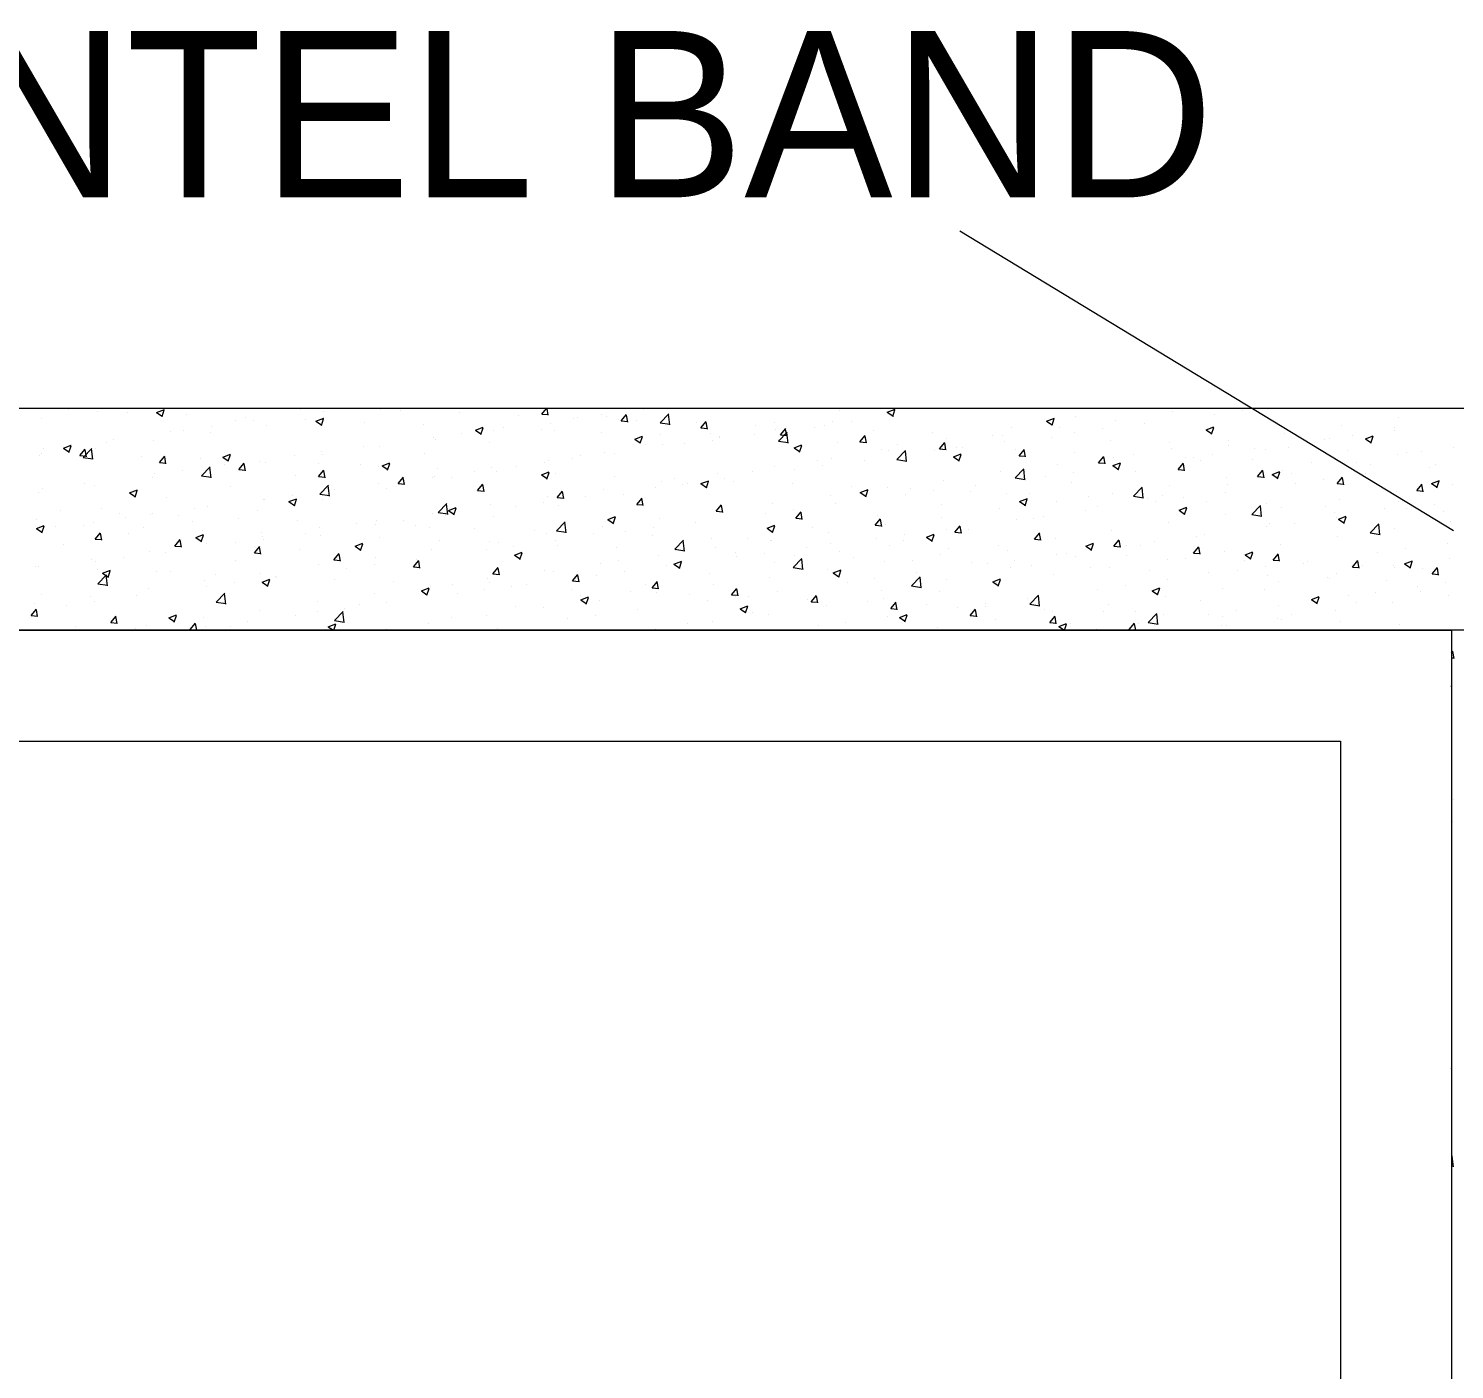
# Model space of a CAD drawing. Header units: metres. Extents: x -1560643 to -1560434, y 43491 to 43663.
# Drawn here: x -1560586.58 to -1560584.652, y 43506.552 to 43508.364 of the extents above; entities that cross this region are included whole.
import ezdxf

# ---------------------------------------------------------------- set-up
doc = ezdxf.new("R2010")
doc.units = ezdxf.units.M
doc.header["$LTSCALE"] = 750
doc.header["$MEASUREMENT"] = 0
doc.layers.get('0').update_dxf_attribs({"lineweight": 5})
doc.layers.add('BLK_1_FLR_0_DRINKING_WATER', color=7, linetype='Continuous', lineweight=5)
doc.styles.add('Romantic', font='GOTHIC.TTF')

# ---------------------------------------------------------------- blocks, each defined once
blk = doc.blocks.new('A$C52BB42CC')
for p, q in [((2279.317, 697.74), (2305.58, 681.796)), ((2362.94, 688.289), (2153.573, 688.289)), ((2257.063, 687.993), (2257.311, 688.289)), ((2257.411, 687.933), (2257.345, 688.289)), ((2264.61, 688.271), (2264.61, 688.271)), ((2300.888, 688.287), (2300.887, 688.289)), ((2230.423, 687.73), (2230.423, 687.73)), ((2231.867, 688.211), (2231.867, 688.211)), ((2233.404, 688.108), (2233.404, 688.108)), ((2235.017, 688.078), (2235.017, 688.078)), ((2236.566, 688.08), (2236.979, 688.239)), ((2236.566, 688.08), (2236.86, 687.882)), ((2236.855, 687.853), (2236.975, 688.21)), ((2238.167, 687.945), (2238.167, 687.945)), ((2240.762, 687.657), (2240.762, 687.657)), ((2241.318, 687.812), (2241.318, 687.812)), ((2241.709, 687.626), (2241.709, 687.626)), ((2244.204, 688.248), (2244.204, 688.248)), ((2244.468, 687.679), (2244.468, 687.679)), ((2245.047, 687.607), (2245.461, 687.766)), ((2245.047, 687.607), (2245.341, 687.409)), ((2245.336, 687.38), (2245.456, 687.737)), ((2245.436, 688.117), (2245.436, 688.117)), ((2245.474, 687.822), (2245.474, 687.822)), ((2247.618, 687.546), (2247.618, 687.546)), ((2248.504, 688.237), (2248.504, 688.237)), ((2249.524, 688.205), (2249.524, 688.205)), ((2252.675, 688.072), (2252.675, 688.072)), ((2255.825, 687.939), (2255.825, 687.939)), ((2257.063, 687.993), (2257.416, 687.963)), ((2258.763, 687.748), (2258.763, 687.748)), ((2258.975, 687.806), (2258.975, 687.806)), ((2260.24, 687.943), (2260.24, 687.943)), ((2260.489, 687.886), (2260.489, 687.886)), ((2261.169, 687.68), (2261.169, 687.68)), ((2261.296, 687.623), (2261.58, 687.962)), ((2261.296, 687.623), (2261.649, 687.592)), ((2261.644, 687.563), (2261.576, 687.933)), ((2262.126, 687.673), (2262.126, 687.673)), ((2262.475, 688.237), (2262.475, 688.237)), ((2263.36, 687.527), (2263.82, 688.006)), ((2263.36, 687.527), (2263.885, 687.445)), ((2263.88, 687.422), (2263.815, 687.982)), ((2265.276, 687.54), (2265.276, 687.54)), ((2265.529, 687.253), (2265.813, 687.592)), ((2265.877, 687.193), (2265.808, 687.563)), ((2269.466, 687.566), (2269.466, 687.566)), ((2272.558, 687.6), (2272.558, 687.6)), ((2272.908, 688.157), (2272.908, 688.157)), ((2273.567, 687.574), (2273.567, 687.574)), ((2275.45, 688.093), (2275.863, 688.252)), ((2275.45, 688.093), (2275.743, 687.895)), ((2275.589, 688.016), (2275.589, 688.016)), ((2275.738, 687.866), (2275.858, 688.223)), ((2275.802, 687.868), (2275.802, 687.868)), ((2283.931, 687.62), (2284.344, 687.779)), ((2283.931, 687.62), (2284.224, 687.422)), ((2284.219, 687.393), (2284.339, 687.75)), ((2285.486, 687.864), (2285.486, 687.864)), ((2287.574, 687.665), (2287.574, 687.665)), ((2290.639, 688.107), (2290.639, 688.107)), ((2292.855, 687.99), (2292.855, 687.99)), ((2294.333, 688.185), (2294.333, 688.185)), ((2302.673, 687.794), (2302.673, 687.794)), ((2237.321, 687.066), (2237.321, 687.066)), ((2237.997, 687.138), (2237.997, 687.138)), ((2239.428, 687.002), (2239.428, 687.002)), ((2239.474, 687.332), (2239.474, 687.332)), ((2242.409, 687.379), (2242.409, 687.379)), ((2250.769, 687.413), (2250.769, 687.413)), ((2251.323, 686.769), (2251.323, 686.769)), ((2252.801, 686.963), (2252.801, 686.963)), ((2253.529, 687.135), (2253.942, 687.293)), ((2253.529, 687.135), (2253.822, 686.937)), ((2253.817, 686.908), (2253.937, 687.264)), ((2253.919, 687.28), (2253.919, 687.28)), ((2254.478, 687.093), (2254.478, 687.093)), ((2255.036, 687.258), (2255.036, 687.258)), ((2257.069, 687.147), (2257.069, 687.147)), ((2257.508, 687.509), (2257.508, 687.509)), ((2257.727, 687.089), (2257.727, 687.089)), ((2260.22, 687.013), (2260.22, 687.013)), ((2262.01, 686.662), (2262.423, 686.821)), ((2262.298, 686.435), (2262.418, 686.792)), ((2263.37, 686.88), (2263.37, 686.88)), ((2265.529, 687.253), (2265.881, 687.222)), ((2266.024, 686.975), (2266.024, 686.975)), ((2266.512, 686.78), (2266.512, 686.78)), ((2268.362, 686.889), (2268.362, 686.889)), ((2268.426, 687.407), (2268.426, 687.407)), ((2269.493, 687.158), (2269.493, 687.158)), ((2269.659, 686.55), (2270.118, 687.029)), ((2269.762, 686.882), (2270.046, 687.221)), ((2269.762, 686.882), (2270.114, 686.852)), ((2270.11, 686.822), (2270.041, 687.192)), ((2270.178, 686.445), (2270.113, 687.006)), ((2271.577, 687.274), (2271.577, 687.274)), ((2272.089, 687.38), (2272.089, 687.38)), ((2273.995, 686.512), (2274.279, 686.851)), ((2274.342, 686.452), (2274.274, 686.822)), ((2274.727, 687.141), (2274.727, 687.141)), ((2277.877, 687.008), (2277.877, 687.008)), ((2281.028, 686.874), (2281.028, 686.874)), ((2281.563, 686.871), (2281.563, 686.871)), ((2282.045, 687.273), (2282.045, 687.273)), ((2284.593, 687.287), (2284.593, 687.287)), ((2285.416, 687.011), (2285.416, 687.011)), ((2286.893, 687.205), (2286.893, 687.205)), ((2289.128, 687.5), (2289.128, 687.5)), ((2292.412, 687.148), (2292.825, 687.306)), ((2292.412, 687.148), (2292.706, 686.95)), ((2292.701, 686.921), (2292.82, 687.277)), ((2296.578, 686.936), (2296.578, 686.936)), ((2299.643, 687.378), (2299.643, 687.378)), ((2300.22, 686.837), (2300.22, 686.837)), ((2300.893, 686.675), (2301.306, 686.834)), ((2301.182, 686.448), (2301.301, 686.805)), ((2302.451, 687.296), (2302.451, 687.296)), ((2302.455, 687.131), (2302.455, 687.131)), ((2230.557, 686.158), (2230.557, 686.158)), ((2231.608, 686.177), (2232.021, 686.335)), ((2231.608, 686.177), (2231.901, 685.979)), ((2231.896, 685.95), (2232.016, 686.306)), ((2232.034, 686.353), (2232.034, 686.353)), ((2232.484, 685.776), (2232.769, 686.115)), ((2232.651, 685.685), (2233.111, 686.164)), ((2232.832, 685.716), (2232.764, 686.086)), ((2233.171, 685.581), (2233.106, 686.141)), ((2233.333, 686.144), (2233.333, 686.144)), ((2233.879, 686.475), (2233.879, 686.475)), ((2234.269, 686.647), (2234.269, 686.647)), ((2236.398, 686.586), (2236.398, 686.586)), ((2247.596, 686.278), (2247.596, 686.278)), ((2248.432, 686.273), (2248.432, 686.273)), ((2251.413, 686.651), (2251.413, 686.651)), ((2254.285, 686.499), (2254.285, 686.499)), ((2262.01, 686.662), (2262.303, 686.464)), ((2262.583, 686.384), (2262.583, 686.384)), ((2263.482, 686.364), (2263.482, 686.364)), ((2264.65, 686.4), (2264.65, 686.4)), ((2266.127, 686.595), (2266.127, 686.595)), ((2266.52, 686.747), (2266.52, 686.747)), ((2269.659, 686.55), (2270.184, 686.468)), ((2269.671, 686.614), (2269.671, 686.614)), ((2270.491, 686.19), (2270.904, 686.348)), ((2270.491, 686.19), (2270.785, 685.992)), ((2270.78, 685.963), (2270.899, 686.319)), ((2272.821, 686.481), (2272.821, 686.481)), ((2273.995, 686.512), (2274.347, 686.481)), ((2275.162, 686.091), (2275.162, 686.091)), ((2275.517, 686.051), (2275.517, 686.051)), ((2275.957, 685.573), (2276.417, 686.052)), ((2275.971, 686.348), (2275.971, 686.348)), ((2276.477, 685.468), (2276.412, 686.029)), ((2277.976, 686.031), (2277.976, 686.031)), ((2278.227, 686.142), (2278.512, 686.481)), ((2278.227, 686.142), (2278.58, 686.111)), ((2278.498, 686.429), (2278.498, 686.429)), ((2278.575, 686.082), (2278.507, 686.452)), ((2278.603, 686.682), (2278.603, 686.682)), ((2279.122, 686.215), (2279.122, 686.215)), ((2279.454, 686.226), (2279.454, 686.226)), ((2281.689, 686.52), (2281.689, 686.52)), ((2282.272, 686.082), (2282.272, 686.082)), ((2282.46, 685.771), (2282.745, 686.11)), ((2282.808, 685.711), (2282.74, 686.081)), ((2284.178, 686.741), (2284.178, 686.741)), ((2287.328, 686.608), (2287.328, 686.608)), ((2290.479, 686.475), (2290.479, 686.475)), ((2290.567, 686.143), (2290.567, 686.143)), ((2293.597, 686.558), (2293.597, 686.558)), ((2293.629, 686.342), (2293.629, 686.342)), ((2295.015, 686.151), (2295.015, 686.151)), ((2295.568, 686.115), (2295.568, 686.115)), ((2296.78, 686.209), (2296.78, 686.209)), ((2298.742, 686.642), (2298.742, 686.642)), ((2299.009, 686.706), (2299.009, 686.706)), ((2299.93, 686.076), (2299.93, 686.076)), ((2300.893, 686.675), (2301.187, 686.477)), ((2303.865, 686.001), (2303.865, 686.001)), ((2305.582, 686.207), (2305.582, 686.207)), ((2230.352, 685.766), (2230.352, 685.766)), ((2230.437, 685.884), (2230.437, 685.884)), ((2232.484, 685.776), (2232.837, 685.745)), ((2232.599, 685.871), (2232.599, 685.871)), ((2232.651, 685.685), (2233.176, 685.604)), ((2235.749, 685.738), (2235.749, 685.738)), ((2236.717, 685.406), (2237.002, 685.745)), ((2236.717, 685.406), (2237.07, 685.375)), ((2237.065, 685.346), (2236.997, 685.716)), ((2238.899, 685.605), (2238.899, 685.605)), ((2240.089, 685.704), (2240.502, 685.863)), ((2240.089, 685.704), (2240.382, 685.506)), ((2240.157, 685.299), (2240.157, 685.299)), ((2240.378, 685.477), (2240.497, 685.834)), ((2240.95, 685.036), (2241.235, 685.375)), ((2241.298, 684.976), (2241.23, 685.346)), ((2242.05, 685.472), (2242.05, 685.472)), ((2242.337, 685.415), (2242.337, 685.415)), ((2243.884, 685.789), (2243.884, 685.789)), ((2245.2, 685.339), (2245.2, 685.339)), ((2245.361, 685.984), (2245.361, 685.984)), ((2245.402, 685.857), (2245.402, 685.857)), ((2247.402, 685.317), (2247.402, 685.317)), ((2248.57, 685.231), (2248.983, 685.39)), ((2248.859, 685.004), (2248.978, 685.361)), ((2250.844, 685.908), (2250.844, 685.908)), ((2257.21, 685.421), (2257.21, 685.421)), ((2257.436, 685.544), (2257.436, 685.544)), ((2258.688, 685.615), (2258.688, 685.615)), ((2259.141, 685.794), (2259.141, 685.794)), ((2260.417, 685.922), (2260.417, 685.922)), ((2260.923, 685.909), (2260.923, 685.909)), ((2271.72, 685.501), (2271.72, 685.501)), ((2272.014, 685.246), (2272.014, 685.246)), ((2272.487, 685.636), (2272.487, 685.636)), ((2274.249, 685.541), (2274.249, 685.541)), ((2275.957, 685.573), (2276.482, 685.492)), ((2278.972, 685.717), (2279.385, 685.875)), ((2278.972, 685.717), (2279.266, 685.519)), ((2279.261, 685.49), (2279.381, 685.846)), ((2282.46, 685.771), (2282.813, 685.741)), ((2284.521, 685.322), (2284.521, 685.322)), ((2285.422, 685.949), (2285.422, 685.949)), ((2286.693, 685.401), (2286.978, 685.74)), ((2286.693, 685.401), (2287.046, 685.37)), ((2287.041, 685.341), (2286.973, 685.711)), ((2287.453, 685.244), (2287.867, 685.403)), ((2287.453, 685.244), (2287.747, 685.046)), ((2287.502, 685.7), (2287.502, 685.7)), ((2287.742, 685.017), (2287.862, 685.374)), ((2288.573, 685.815), (2288.573, 685.815)), ((2290.926, 685.031), (2291.211, 685.37)), ((2291.274, 684.971), (2291.206, 685.341)), ((2291.303, 685.663), (2291.303, 685.663)), ((2291.723, 685.682), (2291.723, 685.682)), ((2292.126, 685.524), (2292.126, 685.524)), ((2292.78, 685.857), (2292.78, 685.857)), ((2294.873, 685.549), (2294.873, 685.549)), ((2298.024, 685.416), (2298.024, 685.416)), ((2299.571, 685.414), (2299.571, 685.414)), ((2300.424, 685.41), (2300.424, 685.41)), ((2301.174, 685.283), (2301.174, 685.283)), ((2302.601, 685.829), (2302.601, 685.829)), ((2303.08, 685.943), (2303.08, 685.943)), ((2304.629, 685.294), (2304.629, 685.294)), ((2236.326, 684.622), (2236.326, 684.622)), ((2236.444, 684.81), (2236.444, 684.81)), ((2237.921, 685.005), (2237.921, 685.005)), ((2238.95, 684.708), (2239.409, 685.187)), ((2238.95, 684.708), (2239.475, 684.627)), ((2239.356, 685.037), (2239.356, 685.037)), ((2239.469, 684.604), (2239.404, 685.164)), ((2240.95, 685.036), (2241.303, 685.005)), ((2243.96, 684.726), (2243.96, 684.726)), ((2245.183, 684.665), (2245.468, 685.004)), ((2245.183, 684.665), (2245.536, 684.634)), ((2245.531, 684.605), (2245.463, 684.975)), ((2248.35, 685.206), (2248.35, 685.206)), ((2248.57, 685.231), (2248.864, 685.033)), ((2249.416, 684.295), (2249.7, 684.634)), ((2249.764, 684.235), (2249.696, 684.605)), ((2251.248, 684.636), (2251.248, 684.636)), ((2251.341, 684.686), (2251.341, 684.686)), ((2251.501, 685.073), (2251.501, 685.073)), ((2252.258, 684.612), (2252.258, 684.612)), ((2253.483, 684.93), (2253.483, 684.93)), ((2254.406, 685.129), (2254.406, 685.129)), ((2254.651, 684.94), (2254.651, 684.94)), ((2255.699, 685.203), (2255.699, 685.203)), ((2257.051, 684.759), (2257.464, 684.917)), ((2257.051, 684.759), (2257.345, 684.561)), ((2257.34, 684.532), (2257.46, 684.888)), ((2257.801, 684.806), (2257.801, 684.806)), ((2260.952, 684.673), (2260.952, 684.673)), ((2264.102, 684.54), (2264.102, 684.54)), ((2266.441, 684.815), (2266.441, 684.815)), ((2266.81, 684.561), (2266.81, 684.561)), ((2268.278, 684.91), (2268.278, 684.91)), ((2269.422, 685.193), (2269.422, 685.193)), ((2270.537, 685.052), (2270.537, 685.052)), ((2281.491, 684.907), (2281.491, 684.907)), ((2282.255, 684.596), (2282.715, 685.075)), ((2282.255, 684.596), (2282.78, 684.515)), ((2282.775, 684.492), (2282.71, 685.052)), ((2283.863, 684.683), (2283.863, 684.683)), ((2285.341, 684.878), (2285.341, 684.878)), ((2287.576, 685.172), (2287.576, 685.172)), ((2288.684, 684.933), (2288.684, 684.933)), ((2290.926, 685.031), (2291.279, 685)), ((2293.525, 684.594), (2293.525, 684.594)), ((2295.159, 684.66), (2295.444, 684.999)), ((2295.159, 684.66), (2295.512, 684.63)), ((2295.507, 684.6), (2295.439, 684.97)), ((2295.935, 684.772), (2296.348, 684.93)), ((2295.935, 684.772), (2296.228, 684.574)), ((2296.223, 684.545), (2296.343, 684.901)), ((2296.506, 684.971), (2296.506, 684.971)), ((2296.982, 684.819), (2296.982, 684.819)), ((2298.667, 684.509), (2298.667, 684.509)), ((2299.392, 684.29), (2299.676, 684.629)), ((2299.74, 684.23), (2299.672, 684.6)), ((2300.902, 684.803), (2300.902, 684.803)), ((2304.325, 685.15), (2304.325, 685.15)), ((2230.28, 683.801), (2230.28, 683.801)), ((2230.482, 684.025), (2230.482, 684.025)), ((2232.717, 684.319), (2232.717, 684.319)), ((2233.261, 684.179), (2233.261, 684.179)), ((2235.13, 683.801), (2235.544, 683.959)), ((2235.13, 683.801), (2235.424, 683.603)), ((2235.419, 683.574), (2235.539, 683.93)), ((2240.519, 684.136), (2240.519, 684.136)), ((2245.248, 683.731), (2245.708, 684.21)), ((2245.248, 683.731), (2245.773, 683.65)), ((2245.33, 683.893), (2245.33, 683.893)), ((2245.768, 683.627), (2245.702, 684.187)), ((2246.044, 683.951), (2246.044, 683.951)), ((2248.36, 684.308), (2248.36, 684.308)), ((2248.816, 684.021), (2248.816, 684.021)), ((2249.416, 684.295), (2249.769, 684.264)), ((2249.771, 684.441), (2249.771, 684.441)), ((2253.649, 683.925), (2253.933, 684.264)), ((2253.649, 683.925), (2254.002, 683.894)), ((2253.997, 683.865), (2253.929, 684.235)), ((2257.882, 683.554), (2258.166, 683.893)), ((2258.23, 683.494), (2258.161, 683.864)), ((2260.345, 683.957), (2260.345, 683.957)), ((2261.395, 683.728), (2261.395, 683.728)), ((2263.097, 684.073), (2263.097, 684.073)), ((2263.411, 684.4), (2263.411, 684.4)), ((2264.575, 684.267), (2264.575, 684.267)), ((2264.837, 684.319), (2264.837, 684.319)), ((2265.532, 684.286), (2265.946, 684.445)), ((2265.532, 684.286), (2265.826, 684.088)), ((2265.821, 684.059), (2265.941, 684.416)), ((2267.252, 684.407), (2267.252, 684.407)), ((2270.403, 684.274), (2270.403, 684.274)), ((2273.553, 684.141), (2273.553, 684.141)), ((2274.014, 683.813), (2274.427, 683.972)), ((2274.014, 683.813), (2274.307, 683.615)), ((2274.302, 683.586), (2274.422, 683.943)), ((2275.445, 684.087), (2275.445, 684.087)), ((2276.703, 684.008), (2276.703, 684.008)), ((2277.901, 683.898), (2277.901, 683.898)), ((2278.426, 684.464), (2278.426, 684.464)), ((2279.854, 683.875), (2279.854, 683.875)), ((2280.136, 684.193), (2280.136, 684.193)), ((2281.801, 683.752), (2281.801, 683.752)), ((2283.004, 683.742), (2283.004, 683.742)), ((2285.243, 684.343), (2285.243, 684.343)), ((2287.43, 683.736), (2287.43, 683.736)), ((2288.554, 683.619), (2289.013, 684.098)), ((2289.073, 683.515), (2289.008, 684.075)), ((2290.495, 684.178), (2290.495, 684.178)), ((2293.463, 683.824), (2293.463, 683.824)), ((2293.54, 684.228), (2293.54, 684.228)), ((2297.19, 684.314), (2297.19, 684.314)), ((2299.392, 684.29), (2299.745, 684.259)), ((2302.53, 683.865), (2302.53, 683.865)), ((2303.625, 683.92), (2303.909, 684.259)), ((2303.625, 683.92), (2303.978, 683.889)), ((2303.973, 683.86), (2303.905, 684.23)), ((2304.416, 684.299), (2304.829, 684.458)), ((2304.416, 684.299), (2304.709, 684.101)), ((2304.704, 684.072), (2304.824, 684.429)), ((2305.511, 684.243), (2305.511, 684.243)), ((2237.077, 683.545), (2237.077, 683.545)), ((2238.604, 682.971), (2238.604, 682.971)), ((2239.284, 683.073), (2239.284, 683.073)), ((2242.265, 683.45), (2242.265, 683.45)), ((2242.331, 683.462), (2242.331, 683.462)), ((2243.611, 683.328), (2244.025, 683.487)), ((2243.611, 683.328), (2243.905, 683.13)), ((2243.808, 683.656), (2243.808, 683.656)), ((2243.9, 683.101), (2244.02, 683.458)), ((2245.374, 683.431), (2245.374, 683.431)), ((2251.546, 682.755), (2252.006, 683.234)), ((2252.066, 682.65), (2252.001, 683.211)), ((2252.093, 682.855), (2252.506, 683.014)), ((2252.381, 682.628), (2252.501, 682.985)), ((2254.335, 683.164), (2254.335, 683.164)), ((2255.658, 683.093), (2255.658, 683.093)), ((2257.135, 683.288), (2257.135, 683.288)), ((2257.365, 683.58), (2257.365, 683.58)), ((2257.882, 683.554), (2258.234, 683.523)), ((2257.953, 683.138), (2257.953, 683.138)), ((2259.37, 683.582), (2259.37, 683.582)), ((2262.115, 683.184), (2262.399, 683.523)), ((2262.115, 683.184), (2262.467, 683.153)), ((2262.463, 683.124), (2262.394, 683.494)), ((2266.348, 682.814), (2266.632, 683.153)), ((2266.695, 682.754), (2266.627, 683.124)), ((2269.35, 683.229), (2269.35, 683.229)), ((2272.415, 683.671), (2272.415, 683.671)), ((2272.697, 683.213), (2272.697, 683.213)), ((2276.424, 683.704), (2276.424, 683.704)), ((2278.36, 683.161), (2278.36, 683.161)), ((2282.495, 683.341), (2282.908, 683.499)), ((2282.495, 683.341), (2282.788, 683.143)), ((2282.784, 683.114), (2282.903, 683.47)), ((2284.449, 683.358), (2284.449, 683.358)), ((2286.154, 683.608), (2286.154, 683.608)), ((2286.657, 683.047), (2286.657, 683.047)), ((2288.554, 683.619), (2289.079, 683.538)), ((2289.305, 683.475), (2289.305, 683.475)), ((2289.75, 683.335), (2289.75, 683.335)), ((2290.099, 683.638), (2290.099, 683.638)), ((2290.976, 682.868), (2291.389, 683.027)), ((2291.228, 683.53), (2291.228, 683.53)), ((2291.265, 682.641), (2291.384, 682.998)), ((2292.455, 683.342), (2292.455, 683.342)), ((2294.852, 682.643), (2295.312, 683.122)), ((2295.372, 682.538), (2295.306, 683.098)), ((2295.605, 683.209), (2295.605, 683.209)), ((2296.434, 683.007), (2296.434, 683.007)), ((2298.756, 683.076), (2298.756, 683.076)), ((2299.5, 683.449), (2299.5, 683.449)), ((2302.677, 683.345), (2302.677, 683.345)), ((2303.077, 682.966), (2303.077, 682.966)), ((2304.554, 683.161), (2304.554, 683.161)), ((2230.194, 682.363), (2230.194, 682.363)), ((2231.449, 682.856), (2231.449, 682.856)), ((2233.189, 682.215), (2233.189, 682.215)), ((2233.635, 682.954), (2233.635, 682.954)), ((2234.6, 682.723), (2234.6, 682.723)), ((2234.892, 682.482), (2234.892, 682.482)), ((2236.254, 682.657), (2236.254, 682.657)), ((2236.369, 682.677), (2236.369, 682.677)), ((2237.75, 682.589), (2237.75, 682.589)), ((2238.491, 682.249), (2238.491, 682.249)), ((2240.9, 682.456), (2240.9, 682.456)), ((2241.933, 682.84), (2241.933, 682.84)), ((2244.051, 682.323), (2244.051, 682.323)), ((2248.289, 682.344), (2248.289, 682.344)), ((2249.696, 682.308), (2249.696, 682.308)), ((2251.269, 682.722), (2251.269, 682.722)), ((2251.546, 682.755), (2252.071, 682.673)), ((2251.931, 682.602), (2251.931, 682.602)), ((2252.093, 682.855), (2252.386, 682.657)), ((2254.512, 682.547), (2254.512, 682.547)), ((2257.845, 681.778), (2258.304, 682.257)), ((2258.364, 681.673), (2258.299, 682.234)), ((2260.574, 682.383), (2260.987, 682.541)), ((2260.574, 682.383), (2260.867, 682.185)), ((2260.863, 682.156), (2260.982, 682.512)), ((2263.339, 682.435), (2263.339, 682.435)), ((2265.257, 682.234), (2265.257, 682.234)), ((2266.348, 682.814), (2266.7, 682.783)), ((2266.369, 682.851), (2266.369, 682.851)), ((2268.984, 682.724), (2268.984, 682.724)), ((2270.462, 682.919), (2270.462, 682.919)), ((2270.58, 682.443), (2270.865, 682.782)), ((2270.58, 682.443), (2270.933, 682.413)), ((2270.928, 682.383), (2270.86, 682.753)), ((2274.813, 682.073), (2275.098, 682.412)), ((2274.918, 682.57), (2274.918, 682.57)), ((2275.161, 682.013), (2275.093, 682.383)), ((2278.354, 682.5), (2278.354, 682.5)), ((2281.419, 682.942), (2281.419, 682.942)), ((2282.311, 682.356), (2282.311, 682.356)), ((2283.215, 682.456), (2283.215, 682.456)), ((2283.788, 682.55), (2283.788, 682.55)), ((2286.023, 682.844), (2286.023, 682.844)), ((2290.424, 682.214), (2290.424, 682.214)), ((2290.976, 682.868), (2291.27, 682.67)), ((2293.454, 682.629), (2293.454, 682.629)), ((2294.852, 682.643), (2295.377, 682.561)), ((2299.236, 682.754), (2299.236, 682.754)), ((2299.35, 682.476), (2299.35, 682.476)), ((2299.457, 682.396), (2299.87, 682.554)), ((2299.457, 682.396), (2299.751, 682.198)), ((2299.746, 682.169), (2299.866, 682.525)), ((2301.906, 682.943), (2301.906, 682.943)), ((2305.056, 682.81), (2305.056, 682.81)), ((2305.439, 682.278), (2305.439, 682.278)), ((2230.172, 681.897), (2230.585, 682.056)), ((2230.172, 681.897), (2230.465, 681.699)), ((2230.208, 681.837), (2230.208, 681.837)), ((2230.46, 681.67), (2230.58, 682.027)), ((2231.164, 681.992), (2231.164, 681.992)), ((2232.694, 682.063), (2232.694, 682.063)), ((2233.303, 681.337), (2233.588, 681.676)), ((2233.651, 681.277), (2233.583, 681.647)), ((2235.049, 681.658), (2235.049, 681.658)), ((2235.844, 681.93), (2235.844, 681.93)), ((2238.653, 681.425), (2239.066, 681.583)), ((2238.942, 681.198), (2239.061, 681.554)), ((2238.994, 681.797), (2238.994, 681.797)), ((2242.145, 681.664), (2242.145, 681.664)), ((2242.193, 681.486), (2242.193, 681.486)), ((2244.491, 681.623), (2244.491, 681.623)), ((2245.259, 681.928), (2245.259, 681.928)), ((2245.295, 681.53), (2245.295, 681.53)), ((2247.201, 682.19), (2247.201, 682.19)), ((2248.218, 682.114), (2248.218, 682.114)), ((2250.351, 682.057), (2250.351, 682.057)), ((2251.07, 681.956), (2251.07, 681.956)), ((2253.502, 681.924), (2253.502, 681.924)), ((2256.652, 681.791), (2256.652, 681.791)), ((2257.293, 681.615), (2257.293, 681.615)), ((2257.845, 681.778), (2258.369, 681.696)), ((2259.802, 681.658), (2259.802, 681.658)), ((2260.274, 681.993), (2260.274, 681.993)), ((2261.545, 681.745), (2261.545, 681.745)), ((2262.953, 681.525), (2262.953, 681.525)), ((2263.022, 681.939), (2263.022, 681.939)), ((2269.055, 681.91), (2269.468, 682.069)), ((2269.055, 681.91), (2269.349, 681.712)), ((2269.344, 681.683), (2269.463, 682.04)), ((2271.476, 681.979), (2271.476, 681.979)), ((2272.343, 681.706), (2272.343, 681.706)), ((2274.813, 682.073), (2275.166, 682.042)), ((2275.373, 682.122), (2275.373, 682.122)), ((2276.349, 681.571), (2276.349, 681.571)), ((2277.536, 681.437), (2277.949, 681.596)), ((2277.825, 681.21), (2277.945, 681.567)), ((2278.584, 681.865), (2278.584, 681.865)), ((2279.046, 681.703), (2279.331, 682.042)), ((2279.046, 681.703), (2279.399, 681.672)), ((2279.394, 681.643), (2279.326, 682.013)), ((2279.774, 681.865), (2279.774, 681.865)), ((2283.279, 681.332), (2283.564, 681.671)), ((2283.627, 681.272), (2283.559, 681.642)), ((2287.358, 681.771), (2287.358, 681.771)), ((2291.91, 681.496), (2291.91, 681.496)), ((2292.352, 681.572), (2292.352, 681.572)), ((2295.637, 681.987), (2295.637, 681.987)), ((2295.794, 682.163), (2295.794, 682.163)), ((2297.115, 682.181), (2297.115, 682.181)), ((2299.428, 681.485), (2299.428, 681.485)), ((2301.15, 681.666), (2301.61, 682.145)), ((2301.15, 681.666), (2301.675, 681.584)), ((2301.67, 681.561), (2301.605, 682.122)), ((2302.458, 681.9), (2302.458, 681.9)), ((2231.608, 681.067), (2231.608, 681.067)), ((2233.303, 681.337), (2233.656, 681.306)), ((2236.182, 680.692), (2236.182, 680.692)), ((2237.536, 680.967), (2237.821, 681.306)), ((2237.536, 680.967), (2237.889, 680.936)), ((2237.884, 680.907), (2237.816, 681.277)), ((2238.653, 681.425), (2238.946, 681.227)), ((2239.212, 681.108), (2239.212, 681.108)), ((2240.779, 681.134), (2240.779, 681.134)), ((2241.769, 680.597), (2242.053, 680.936)), ((2242.117, 680.537), (2242.049, 680.907)), ((2242.256, 681.329), (2242.256, 681.329)), ((2244.187, 680.775), (2244.187, 680.775)), ((2247.134, 680.952), (2247.547, 681.111)), ((2247.134, 680.952), (2247.428, 680.754)), ((2247.423, 680.725), (2247.542, 681.082)), ((2247.628, 681.365), (2247.628, 681.365)), ((2248.445, 681.397), (2248.445, 681.397)), ((2251.198, 680.757), (2251.198, 680.757)), ((2251.596, 681.264), (2251.596, 681.264)), ((2254.105, 680.765), (2254.105, 680.765)), ((2254.263, 681.199), (2254.263, 681.199)), ((2254.746, 681.131), (2254.746, 681.131)), ((2255.583, 680.96), (2255.583, 680.96)), ((2257.818, 681.254), (2257.818, 681.254)), ((2257.896, 680.998), (2257.896, 680.998)), ((2261.047, 680.865), (2261.047, 680.865)), ((2264.143, 680.801), (2264.603, 681.28)), ((2264.143, 680.801), (2264.668, 680.72)), ((2264.197, 680.732), (2264.197, 680.732)), ((2264.593, 680.798), (2264.593, 680.798)), ((2264.663, 680.696), (2264.597, 681.257)), ((2266.103, 681.391), (2266.103, 681.391)), ((2266.297, 680.886), (2266.297, 680.886)), ((2268.035, 681.389), (2268.035, 681.389)), ((2269.253, 681.258), (2269.253, 681.258)), ((2269.278, 681.264), (2269.278, 681.264)), ((2271.144, 680.885), (2271.144, 680.885)), ((2272.404, 681.125), (2272.404, 681.125)), ((2272.89, 680.684), (2272.89, 680.684)), ((2274.871, 681.376), (2274.871, 681.376)), ((2275.554, 680.992), (2275.554, 680.992)), ((2276.332, 681.274), (2276.332, 681.274)), ((2277.536, 681.437), (2277.83, 681.239)), ((2278.704, 680.859), (2278.704, 680.859)), ((2281.347, 680.978), (2281.347, 680.978)), ((2281.855, 680.726), (2281.855, 680.726)), ((2283.279, 681.332), (2283.632, 681.302)), ((2284.378, 681.393), (2284.378, 681.393)), ((2286.017, 680.965), (2286.431, 681.123)), ((2286.017, 680.965), (2286.311, 680.767)), ((2286.306, 680.738), (2286.426, 681.094)), ((2287.512, 680.962), (2287.797, 681.301)), ((2287.512, 680.962), (2287.865, 680.931)), ((2287.86, 680.902), (2287.792, 681.272)), ((2288.198, 681.007), (2288.198, 681.007)), ((2288.911, 680.982), (2288.911, 680.982)), ((2289.675, 681.202), (2289.675, 681.202)), ((2291.745, 680.592), (2292.029, 680.931)), ((2292.093, 680.532), (2292.025, 680.902)), ((2296.363, 681.042), (2296.363, 681.042)), ((2303.002, 680.833), (2303.002, 680.833)), ((2305.237, 681.127), (2305.237, 681.127)), ((2233.117, 680.25), (2233.117, 680.25)), ((2233.339, 680.155), (2233.339, 680.155)), ((2234.816, 680.349), (2234.816, 680.349)), ((2237.052, 680.644), (2237.052, 680.644)), ((2240.745, 680.184), (2240.745, 680.184)), ((2241.769, 680.597), (2242.122, 680.566)), ((2245.187, 679.964), (2245.187, 679.964)), ((2246.002, 680.226), (2246.286, 680.565)), ((2246.002, 680.226), (2246.355, 680.195)), ((2246.35, 680.166), (2246.282, 680.536)), ((2248.143, 679.981), (2248.143, 679.981)), ((2248.217, 680.379), (2248.217, 680.379)), ((2250.235, 679.856), (2250.519, 680.195)), ((2250.378, 680.275), (2250.378, 680.275)), ((2250.583, 679.796), (2250.514, 680.166)), ((2255.615, 680.479), (2256.029, 680.638)), ((2255.615, 680.479), (2255.909, 680.281)), ((2255.904, 680.252), (2256.024, 680.609)), ((2260.202, 680.028), (2260.202, 680.028)), ((2261.151, 680.207), (2261.151, 680.207)), ((2263.267, 680.471), (2263.267, 680.471)), ((2264.097, 680.007), (2264.51, 680.165)), ((2264.097, 680.007), (2264.39, 679.809)), ((2264.385, 679.78), (2264.505, 680.136)), ((2267.347, 680.599), (2267.347, 680.599)), ((2267.432, 680.397), (2267.432, 680.397)), ((2268.909, 680.591), (2268.909, 680.591)), ((2269.449, 680.093), (2269.449, 680.093)), ((2270.441, 679.824), (2270.901, 680.303)), ((2270.498, 680.466), (2270.498, 680.466)), ((2270.961, 679.72), (2270.896, 680.28)), ((2273.648, 680.333), (2273.648, 680.333)), ((2275.301, 680.157), (2275.301, 680.157)), ((2276.798, 680.199), (2276.798, 680.199)), ((2278.282, 680.535), (2278.282, 680.535)), ((2279.949, 680.066), (2279.949, 680.066)), ((2280.758, 680.028), (2280.758, 680.028)), ((2282.236, 680.222), (2282.236, 680.222)), ((2283.099, 679.933), (2283.099, 679.933)), ((2284.471, 680.517), (2284.471, 680.517)), ((2285.005, 680.593), (2285.005, 680.593)), ((2285.469, 680.391), (2285.469, 680.391)), ((2288.155, 680.46), (2288.155, 680.46)), ((2290.352, 680.249), (2290.352, 680.249)), ((2291.306, 680.327), (2291.306, 680.327)), ((2291.745, 680.592), (2292.098, 680.561)), ((2293.382, 680.664), (2293.382, 680.664)), ((2294.456, 680.193), (2294.456, 680.193)), ((2294.499, 680.492), (2294.912, 680.651)), ((2294.499, 680.492), (2294.792, 680.294)), ((2294.787, 680.265), (2294.907, 680.622)), ((2295.978, 680.221), (2296.262, 680.56)), ((2295.978, 680.221), (2296.331, 680.191)), ((2296.326, 680.161), (2296.258, 680.531)), ((2297.607, 680.06), (2297.607, 680.06)), ((2297.797, 680.148), (2297.797, 680.148)), ((2300.211, 679.851), (2300.495, 680.19)), ((2300.559, 679.791), (2300.49, 680.161)), ((2300.757, 679.927), (2300.757, 679.927)), ((2301.524, 680.639), (2301.524, 680.639)), ((2302.386, 679.936), (2302.386, 679.936)), ((2302.98, 680.02), (2303.393, 680.178)), ((2302.98, 680.02), (2303.273, 679.822)), ((2303.269, 679.792), (2303.388, 680.149)), ((2305.367, 680.314), (2305.367, 680.314)), ((2230.136, 679.872), (2230.136, 679.872)), ((2230.275, 679.856), (2230.275, 679.856)), ((2233.426, 679.723), (2233.426, 679.723)), ((2233.434, 678.959), (2233.893, 679.439)), ((2233.694, 679.521), (2234.108, 679.68)), ((2233.694, 679.521), (2233.988, 679.323)), ((2233.953, 678.855), (2233.888, 679.415)), ((2233.983, 679.294), (2234.103, 679.651)), ((2236.576, 679.59), (2236.576, 679.59)), ((2237.303, 679.593), (2237.303, 679.593)), ((2239.726, 679.457), (2239.726, 679.457)), ((2242.122, 679.521), (2242.122, 679.521)), ((2242.176, 679.048), (2242.589, 679.207)), ((2242.464, 678.822), (2242.584, 679.178)), ((2242.877, 679.323), (2242.877, 679.323)), ((2242.939, 679.295), (2242.939, 679.295)), ((2246.027, 679.19), (2246.027, 679.19)), ((2246.666, 679.786), (2246.666, 679.786)), ((2250.235, 679.856), (2250.588, 679.825)), ((2254.191, 679.235), (2254.191, 679.235)), ((2254.468, 679.486), (2254.752, 679.825)), ((2254.468, 679.486), (2254.82, 679.455)), ((2254.816, 679.426), (2254.747, 679.796)), ((2257.221, 679.65), (2257.221, 679.65)), ((2257.71, 679.616), (2257.71, 679.616)), ((2258.701, 679.115), (2258.985, 679.454)), ((2259.049, 679.055), (2258.98, 679.425)), ((2259.992, 679.417), (2259.992, 679.417)), ((2261.47, 679.612), (2261.47, 679.612)), ((2263.705, 679.906), (2263.705, 679.906)), ((2266.007, 679.502), (2266.007, 679.502)), ((2269.206, 679.299), (2269.206, 679.299)), ((2270.441, 679.824), (2270.966, 679.743)), ((2272.271, 679.742), (2272.271, 679.742)), ((2272.578, 679.534), (2272.991, 679.693)), ((2272.578, 679.534), (2272.871, 679.336)), ((2272.866, 679.307), (2272.986, 679.664)), ((2274.796, 679.243), (2274.796, 679.243)), ((2276.739, 678.847), (2277.199, 679.326)), ((2277.031, 679.537), (2277.031, 679.537)), ((2277.259, 678.743), (2277.194, 679.303)), ((2278.586, 679.209), (2278.586, 679.209)), ((2281.059, 679.061), (2281.472, 679.22)), ((2281.348, 678.834), (2281.467, 679.191)), ((2282.027, 679.8), (2282.027, 679.8)), ((2284.306, 679.429), (2284.306, 679.429)), ((2286.249, 679.8), (2286.249, 679.8)), ((2287.287, 679.806), (2287.287, 679.806)), ((2289.4, 679.667), (2289.4, 679.667)), ((2290.358, 679.169), (2290.358, 679.169)), ((2292.55, 679.534), (2292.55, 679.534)), ((2294.085, 679.659), (2294.085, 679.659)), ((2295.562, 679.854), (2295.562, 679.854)), ((2295.7, 679.401), (2295.7, 679.401)), ((2298.851, 679.268), (2298.851, 679.268)), ((2298.992, 679.233), (2298.992, 679.233)), ((2299.356, 679.52), (2299.356, 679.52)), ((2300.211, 679.851), (2300.563, 679.82)), ((2302.434, 679.823), (2302.434, 679.823)), ((2303.907, 679.794), (2303.907, 679.794)), ((2304.444, 679.481), (2304.728, 679.82)), ((2304.444, 679.481), (2304.796, 679.45)), ((2304.792, 679.421), (2304.723, 679.791)), ((2230.42, 678.411), (2230.42, 678.411)), ((2233.434, 678.96), (2233.959, 678.878)), ((2233.862, 679.002), (2233.862, 679.002)), ((2236.111, 678.728), (2236.111, 678.728)), ((2239.141, 679.143), (2239.141, 679.143)), ((2239.226, 678.807), (2239.226, 678.807)), ((2239.732, 677.983), (2240.192, 678.462)), ((2240.252, 677.878), (2240.187, 678.439)), ((2240.703, 679.001), (2240.703, 679.001)), ((2242.176, 679.048), (2242.469, 678.85)), ((2248.145, 678.415), (2248.145, 678.415)), ((2249.177, 679.057), (2249.177, 679.057)), ((2250.657, 678.576), (2251.07, 678.734)), ((2250.657, 678.576), (2250.95, 678.378)), ((2250.826, 678.435), (2250.826, 678.435)), ((2250.945, 678.349), (2251.065, 678.706)), ((2251.126, 678.792), (2251.126, 678.792)), ((2252.328, 678.924), (2252.328, 678.924)), ((2252.553, 678.438), (2252.553, 678.438)), ((2254.03, 678.632), (2254.03, 678.632)), ((2254.268, 679.026), (2254.268, 679.026)), ((2255.478, 678.791), (2255.478, 678.791)), ((2256.265, 678.927), (2256.265, 678.927)), ((2258.628, 678.658), (2258.628, 678.658)), ((2258.701, 679.115), (2259.053, 679.084)), ((2261.779, 678.525), (2261.779, 678.525)), ((2262.565, 678.911), (2262.565, 678.911)), ((2262.933, 678.745), (2263.218, 679.084)), ((2262.933, 678.745), (2263.286, 678.714)), ((2263.195, 678.506), (2263.195, 678.506)), ((2263.281, 678.685), (2263.213, 679.055)), ((2266.225, 678.922), (2266.225, 678.922)), ((2267.166, 678.375), (2267.451, 678.714)), ((2267.514, 678.315), (2267.446, 678.685)), ((2269.592, 678.558), (2269.592, 678.558)), ((2273.319, 679.049), (2273.319, 679.049)), ((2275.144, 678.618), (2275.144, 678.618)), ((2276.739, 678.847), (2277.264, 678.766)), ((2278.211, 678.571), (2278.211, 678.571)), ((2281.059, 679.061), (2281.352, 678.863)), ((2281.276, 679.013), (2281.276, 679.013)), ((2286.645, 678.68), (2286.645, 678.68)), ((2288.123, 678.874), (2288.123, 678.874)), ((2289.54, 678.589), (2289.953, 678.747)), ((2289.54, 678.589), (2289.834, 678.391)), ((2289.829, 678.362), (2289.948, 678.718)), ((2293.31, 678.7), (2293.31, 678.7)), ((2295.55, 678.642), (2295.55, 678.642)), ((2296.291, 679.078), (2296.291, 679.078)), ((2301.449, 678.506), (2301.449, 678.506)), ((2302.001, 679.135), (2302.001, 679.135)), ((2303.684, 678.8), (2303.684, 678.8)), ((2303.848, 678.528), (2303.848, 678.528)), ((2305.152, 679.001), (2305.152, 679.001)), ((2230.065, 677.908), (2230.065, 677.908)), ((2231.787, 677.827), (2231.787, 677.827)), ((2233.046, 678.285), (2233.046, 678.285)), ((2233.264, 678.022), (2233.264, 678.022)), ((2235.499, 678.316), (2235.499, 678.316)), ((2239.732, 677.983), (2240.257, 677.901)), ((2245.115, 677.999), (2245.115, 677.999)), ((2246.591, 677.653), (2246.591, 677.653)), ((2247.385, 677.844), (2247.385, 677.844)), ((2248.826, 677.947), (2248.826, 677.947)), ((2255.682, 677.73), (2255.682, 677.73)), ((2257.149, 677.686), (2257.149, 677.686)), ((2259.124, 678.321), (2259.124, 678.321)), ((2259.138, 678.103), (2259.551, 678.262)), ((2259.138, 678.103), (2259.432, 677.905)), ((2259.427, 677.876), (2259.546, 678.233)), ((2260.13, 678.064), (2260.13, 678.064)), ((2264.929, 678.392), (2264.929, 678.392)), ((2265.879, 678.069), (2265.879, 678.069)), ((2267.166, 678.375), (2267.519, 678.344)), ((2267.357, 678.264), (2267.357, 678.264)), ((2267.619, 677.631), (2268.032, 677.789)), ((2267.908, 677.404), (2268.028, 677.76)), ((2268.079, 678.259), (2268.079, 678.259)), ((2271.23, 678.125), (2271.23, 678.125)), ((2271.399, 678.004), (2271.684, 678.343)), ((2271.399, 678.004), (2271.752, 677.973)), ((2271.747, 677.944), (2271.679, 678.314)), ((2271.702, 678.028), (2271.702, 678.028)), ((2272.2, 677.777), (2272.2, 677.777)), ((2274.38, 677.992), (2274.38, 677.992)), ((2275.23, 678.193), (2275.23, 678.193)), ((2275.632, 677.634), (2275.917, 677.973)), ((2275.98, 677.574), (2275.912, 677.944)), ((2277.53, 677.859), (2277.53, 677.859)), ((2279.206, 677.7), (2279.206, 677.7)), ((2280.681, 677.726), (2280.681, 677.726)), ((2280.683, 677.895), (2280.683, 677.895)), ((2282.918, 678.189), (2282.918, 678.189)), ((2283.038, 677.871), (2283.497, 678.35)), ((2283.038, 677.871), (2283.563, 677.789)), ((2283.557, 677.766), (2283.492, 678.326)), ((2287.215, 677.842), (2287.215, 677.842)), ((2290.28, 678.284), (2290.28, 678.284)), ((2292.109, 678.051), (2292.109, 678.051)), ((2296.245, 677.82), (2296.245, 677.82)), ((2298.021, 678.116), (2298.435, 678.275)), ((2298.021, 678.116), (2298.315, 677.918)), ((2298.31, 677.889), (2298.43, 678.246)), ((2299.972, 678.311), (2299.972, 678.311)), ((2300.406, 677.937), (2300.406, 677.937)), ((2302.314, 677.971), (2302.314, 677.971)), ((2305.295, 678.349), (2305.295, 678.349)), ((2229.889, 677.269), (2230.174, 677.608)), ((2229.889, 677.269), (2230.242, 677.238)), ((2230.237, 677.209), (2230.169, 677.579)), ((2234.122, 676.898), (2234.407, 677.237)), ((2234.122, 676.898), (2234.475, 676.867)), ((2234.47, 676.838), (2234.402, 677.208)), ((2237.217, 677.145), (2237.63, 677.304)), ((2237.217, 677.145), (2237.511, 676.947)), ((2237.506, 676.918), (2237.625, 677.275)), ((2239.069, 677.179), (2239.069, 677.179)), ((2241.386, 676.968), (2241.386, 676.968)), ((2242.05, 677.557), (2242.05, 677.557)), ((2243.943, 677.253), (2243.943, 677.253)), ((2245.113, 677.458), (2245.113, 677.458)), ((2246.03, 677.006), (2246.49, 677.485)), ((2246.03, 677.006), (2246.555, 676.924)), ((2246.55, 676.901), (2246.485, 677.462)), ((2252.24, 677.139), (2252.24, 677.139)), ((2254.119, 677.27), (2254.119, 677.27)), ((2258.44, 677.09), (2258.44, 677.09)), ((2259.917, 677.284), (2259.917, 677.284)), ((2262.152, 677.578), (2262.152, 677.578)), ((2266.154, 676.957), (2266.154, 676.957)), ((2267.619, 677.631), (2267.913, 677.433)), ((2268.261, 677.437), (2268.261, 677.437)), ((2269.135, 677.335), (2269.135, 677.335)), ((2273.244, 676.915), (2273.244, 676.915)), ((2275.479, 677.21), (2275.479, 677.21)), ((2275.632, 677.634), (2275.985, 677.603)), ((2276.1, 677.158), (2276.514, 677.317)), ((2276.1, 677.158), (2276.394, 676.96)), ((2276.389, 676.931), (2276.509, 677.288)), ((2279.865, 677.264), (2280.15, 677.603)), ((2279.865, 677.264), (2280.218, 677.233)), ((2280.213, 677.204), (2280.145, 677.574)), ((2281.204, 677.049), (2281.204, 677.049)), ((2283.831, 677.593), (2283.831, 677.593)), ((2284.098, 676.893), (2284.382, 677.232)), ((2284.098, 676.893), (2284.451, 676.862)), ((2284.234, 677.464), (2284.234, 677.464)), ((2284.446, 676.833), (2284.378, 677.203)), ((2286.981, 677.46), (2286.981, 677.46)), ((2288.667, 677.46), (2288.667, 677.46)), ((2289.336, 676.894), (2289.796, 677.373)), ((2289.336, 676.894), (2289.861, 676.812)), ((2289.856, 676.789), (2289.791, 677.35)), ((2290.132, 677.327), (2290.132, 677.327)), ((2292.532, 677.332), (2292.532, 677.332)), ((2293.282, 677.194), (2293.282, 677.194)), ((2294.01, 677.526), (2294.01, 677.526)), ((2296.219, 677.113), (2296.219, 677.113)), ((2296.432, 677.061), (2296.432, 677.061)), ((2296.965, 677.346), (2296.965, 677.346)), ((2299.284, 677.556), (2299.284, 677.556)), ((2299.583, 676.927), (2299.583, 676.927)), ((2362.94, 676.487), (2153.573, 676.487)), ((2211.045, 676.487), (2305.468, 676.487)), ((2232.276, 676.707), (2232.276, 676.707)), ((2235.427, 676.574), (2235.427, 676.574)), ((2236.039, 676.763), (2236.039, 676.763)), ((2238.355, 676.528), (2238.639, 676.867)), ((2238.355, 676.528), (2238.708, 676.497)), ((2238.699, 676.487), (2238.635, 676.838)), ((2239.151, 676.673), (2239.151, 676.673)), ((2240.501, 676.663), (2240.501, 676.663)), ((2242.864, 676.487), (2242.872, 676.497)), ((2245.698, 676.672), (2246.111, 676.831)), ((2245.698, 676.672), (2245.974, 676.487)), ((2246.001, 676.487), (2246.107, 676.802)), ((2248.799, 676.548), (2248.799, 676.548)), ((2251.054, 676.828), (2251.054, 676.828)), ((2252.768, 676.487), (2252.788, 676.508)), ((2254.713, 676.599), (2254.713, 676.599)), ((2263.124, 676.542), (2263.124, 676.542)), ((2264.819, 676.846), (2264.819, 676.846)), ((2271.766, 676.721), (2271.766, 676.721)), ((2278.139, 676.606), (2278.139, 676.606)), ((2284.582, 676.685), (2284.995, 676.844)), ((2284.582, 676.685), (2284.875, 676.487)), ((2284.88, 676.487), (2284.99, 676.815)), ((2285.225, 676.87), (2285.225, 676.87)), ((2286.57, 676.547), (2286.57, 676.547)), ((2288.331, 676.523), (2288.615, 676.862)), ((2288.331, 676.523), (2288.684, 676.492)), ((2288.674, 676.487), (2288.611, 676.833)), ((2288.805, 676.841), (2288.805, 676.841)), ((2292.844, 676.487), (2292.848, 676.492)), ((2293.238, 676.735), (2293.238, 676.735)), ((2293.523, 676.755), (2293.523, 676.755)), ((2302.733, 676.794), (2302.733, 676.794)), ((2305.468, 676.487), (2305.468, 570.26)), ((2305.468, 675.287), (2305.547, 675.381)), ((2305.468, 675.024), (2305.615, 675.011)), ((2305.61, 674.982), (2305.542, 675.352)), ((2305.468, 673.518), (2305.48, 673.523)), ((2305.468, 673.474), (2305.475, 673.494)), ((2216.946, 670.585), (2299.567, 670.585)), ((2299.567, 670.585), (2299.567, 576.161)), ((2305.561, 667.497), (2305.561, 667.497)), ((2305.536, 666.304), (2305.536, 666.304)), ((2305.468, 653.187), (2305.477, 653.186)), ((2305.472, 653.157), (2305.468, 653.175)), ((2305.468, 648.461), (2305.522, 648.517)), ((2305.582, 647.933), (2305.517, 648.494)), ((2305.468, 647.975), (2305.587, 647.957)), ((2305.498, 640.82), (2305.498, 640.82))]:
    blk.add_line(p, q)
at = {"style": 'Romantic'}
blk.add_text('RCC LINTEL BAND', height=8.85223, dxfattribs=at).set_placement((2187.591, 699.524))

msp = doc.modelspace()

# ---------------------------------------------------------------- block references
at = {"layer": 'BLK_1_FLR_0_DRINKING_WATER', "xscale": 0.0254016284015961, "yscale": 0.0254016284015961, "zscale": 0.0254016284015961}
msp.add_blockref('A$C52BB42CC', (-1560643.21924, 43490.36698), dxfattribs=at)

doc.saveas('drawing.dxf')
